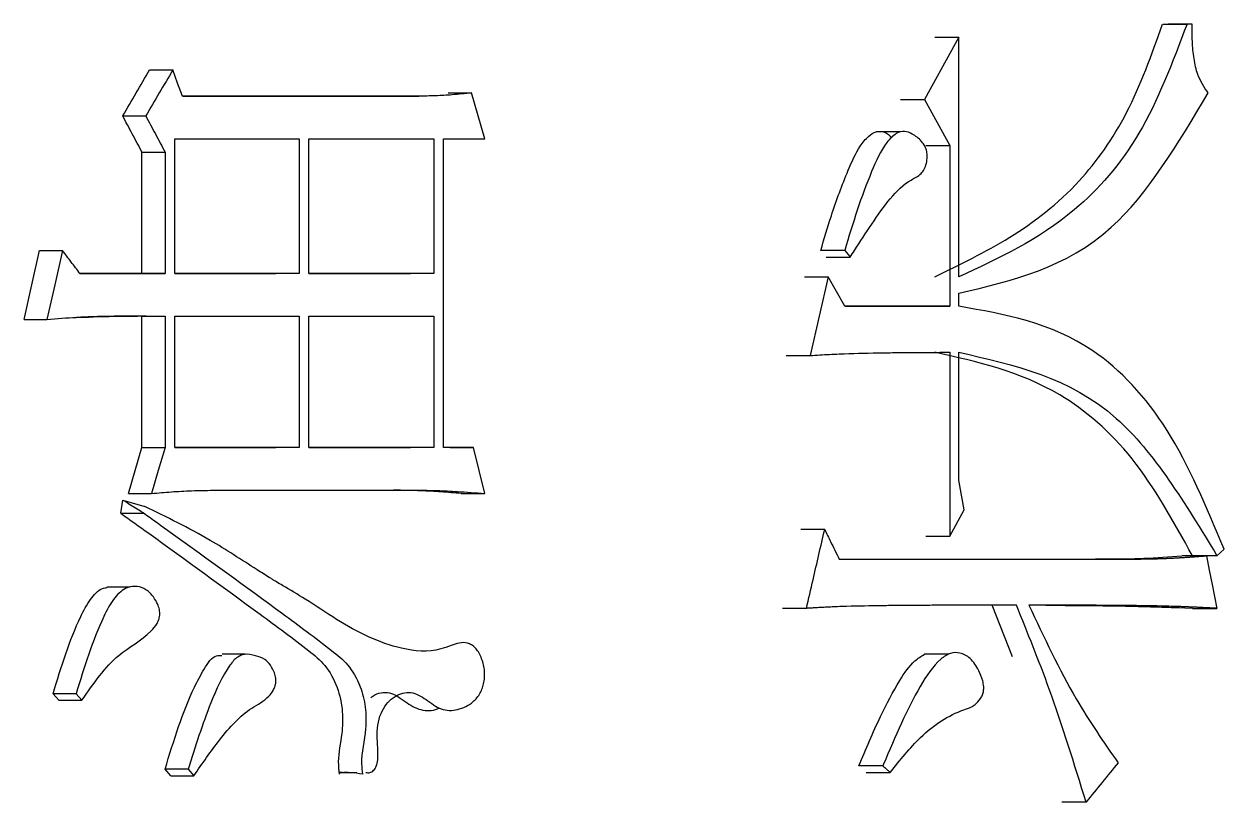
# Model space of a CAD drawing. Header units: millimetres. Extents: x 2404 to 4548, y 1024 to 2541.
# Drawn here: x 3328.393 to 3332.347, y 1248.245 to 1250.808 of the extents above; entities that cross this region are included whole.
import ezdxf

# ---------------------------------------------------------------- set-up
doc = ezdxf.new("R2010")
doc.units = ezdxf.units.MM

msp = doc.modelspace()

# ---------------------------------------------------------------- linework, layer by layer
at = {"color": 7, "linetype": 'Continuous', "lineweight": 25}
for p, q in [((3332.2425, 1250.8084), (3332.1625, 1250.8084)), ((3332.2425, 1250.8084), (3332.2251, 1250.8084)), ((3331.4731, 1250.7651), (3331.3601, 1250.5596)), ((3331.394, 1250.7651), (3331.4731, 1250.7651)), ((3331.4731, 1249.9755), (3331.4731, 1250.7651)), ((3328.8066, 1250.6569), (3328.8828, 1250.6569)), ((3329.6936, 1250.5704), (3328.9145, 1250.5704)), ((3328.9145, 1250.5704), (3329.6164, 1250.5704)), ((3329.6166, 1250.5704), (3329.6936, 1250.5704)), ((3329.7902, 1250.5812), (3329.8675, 1250.5812)), ((3331.2812, 1250.5596), (3331.3601, 1250.5596)), ((3331.3601, 1250.5596), (3331.4434, 1250.4082)), ((3328.7178, 1250.5055), (3328.7938, 1250.5055)), ((3331.2796, 1250.4528), (3331.2002, 1250.4528)), ((3328.8891, 1249.9863), (3328.8891, 1250.4298)), ((3328.8891, 1250.4298), (3329.2996, 1250.4298)), ((3329.2996, 1250.4298), (3329.2996, 1249.9863)), ((3329.331, 1249.9863), (3329.331, 1250.4298)), ((3329.331, 1250.4298), (3329.7434, 1250.4298)), ((3329.7434, 1250.4298), (3329.7434, 1249.9863)), ((3329.7744, 1249.4129), (3329.7745, 1250.4298)), ((3329.7745, 1250.4298), (3329.9109, 1250.4298)), ((3331.3644, 1250.4082), (3331.4434, 1250.4082)), ((3331.4434, 1250.4082), (3331.4434, 1249.8781)), ((3328.7812, 1250.3865), (3328.8574, 1250.3865)), ((3328.7812, 1249.9863), (3328.7812, 1250.3865)), ((3328.8574, 1250.3865), (3328.8574, 1249.9863)), ((3328.4438, 1250.062), (3328.5194, 1250.062)), ((3331.097, 1250.062), (3331.018, 1250.062)), ((3331.0359, 1250.0404), (3331.115, 1250.0404)), ((3328.8574, 1249.9863), (3328.577, 1249.9863)), ((3328.577, 1249.9863), (3328.7812, 1249.9863)), ((3328.7812, 1249.9863), (3328.8574, 1249.9863)), ((3329.2996, 1249.9863), (3328.8891, 1249.9863)), ((3328.8891, 1249.9863), (3329.2229, 1249.9863)), ((3329.2996, 1249.9863), (3329.223, 1249.9863)), ((3329.7434, 1249.9863), (3329.331, 1249.9863)), ((3329.331, 1249.9863), (3329.6661, 1249.9863)), ((3329.7434, 1249.9863), (3329.6663, 1249.9863)), ((3330.9644, 1249.9755), (3331.043, 1249.9755)), ((3331.043, 1249.9755), (3330.9829, 1249.7158)), ((3331.0971, 1249.8781), (3331.043, 1249.9755)), ((3331.4731, 1249.8781), (3331.4731, 1249.9214)), ((3328.7812, 1249.8456), (3328.8574, 1249.8456)), ((3328.7812, 1249.4129), (3328.7812, 1249.8456)), ((3328.8574, 1249.8456), (3328.8574, 1249.4129)), ((3328.8891, 1249.4129), (3328.8891, 1249.8456)), ((3328.8891, 1249.8456), (3329.2996, 1249.8456)), ((3329.2996, 1249.8456), (3329.2996, 1249.4129)), ((3329.331, 1249.4129), (3329.331, 1249.8456)), ((3329.331, 1249.8456), (3329.7434, 1249.8456)), ((3329.7434, 1249.8456), (3329.7434, 1249.4129)), ((3331.4434, 1249.8781), (3331.0971, 1249.8781)), ((3331.0971, 1249.8781), (3331.364, 1249.8781)), ((3331.3644, 1249.8781), (3331.4434, 1249.8781)), ((3328.3926, 1249.8348), (3328.4682, 1249.8348)), ((3331.4434, 1249.7267), (3331.4434, 1249.1209)), ((3331.4731, 1249.3048), (3331.4731, 1249.7267)), ((3330.9043, 1249.7158), (3330.9829, 1249.7158)), ((3328.7812, 1249.4129), (3328.8574, 1249.4129)), ((3329.2996, 1249.4129), (3328.8891, 1249.4129)), ((3328.8891, 1249.4129), (3329.2229, 1249.4129)), ((3329.2996, 1249.4129), (3329.223, 1249.4129)), ((3329.7434, 1249.4129), (3329.331, 1249.4129)), ((3329.331, 1249.4129), (3329.6661, 1249.4129)), ((3329.7434, 1249.4129), (3329.6662, 1249.4129)), ((3329.8737, 1249.4129), (3329.7744, 1249.4129)), ((3329.7964, 1249.4129), (3329.8737, 1249.4129)), ((3331.4909, 1249.2074), (3331.4731, 1249.3048)), ((3328.7368, 1249.2615), (3328.8129, 1249.2615)), ((3329.0285, 1249.2723), (3329.6874, 1249.2723)), ((3329.6103, 1249.2723), (3329.6874, 1249.2723)), ((3329.8336, 1249.2615), (3329.9109, 1249.2615)), ((3328.7114, 1249.1966), (3328.7178, 1249.2399)), ((3328.7178, 1249.2399), (3328.7906, 1249.2182)), ((3331.4434, 1249.1209), (3331.4909, 1249.2074)), ((3331.031, 1249.1425), (3330.9524, 1249.1425)), ((3331.3644, 1249.1209), (3331.4434, 1249.1209)), ((3332.2889, 1249.056), (3332.2088, 1249.056)), ((3332.3237, 1249.056), (3332.2436, 1249.056)), ((3332.3237, 1249.056), (3332.3469, 1249.0776)), ((3331.079, 1249.0452), (3332.0036, 1249.0452)), ((3331.079, 1249.0452), (3331.9234, 1249.0452)), ((3332.0036, 1249.0452), (3331.9238, 1249.0452)), ((3328.741, 1248.9531), (3328.665, 1248.9531)), ((3331.6494, 1248.7235), (3331.5829, 1248.8937)), ((3331.7656, 1248.8932), (3331.7041, 1248.8934)), ((3330.9708, 1248.8829), (3330.8923, 1248.8829)), ((3332.2431, 1248.8829), (3332.1685, 1248.8857)), ((3332.2436, 1248.8829), (3332.3237, 1248.8829)), ((3329.1226, 1248.7314), (3329.0457, 1248.7314)), ((3331.4395, 1248.732), (3331.3599, 1248.732)), ((3328.5076, 1248.58), (3328.4885, 1248.6016)), ((3328.5076, 1248.58), (3328.5834, 1248.58)), ((3328.5642, 1248.6016), (3328.5834, 1248.58)), ((3328.8763, 1248.3312), (3328.8573, 1248.3528)), ((3328.9335, 1248.3528), (3328.9525, 1248.3312)), ((3331.1676, 1248.342), (3331.2468, 1248.342)), ((3328.8763, 1248.3312), (3328.9525, 1248.3312)), ((3331.8924, 1248.2448), (3331.8127, 1248.2448))]:
    msp.add_line(p, q, dxfattribs=at)
at = {"color": 7, "linetype": 'Continuous', "lineweight": 25, "flags": 128}
for points in [[(3332.1451, 1250.8084), (3332.1769, 1250.8084), (3332.2251, 1250.8084)], [(3328.9145, 1250.5704), (3328.8986, 1250.6137), (3328.8828, 1250.6569)], [(3329.9109, 1250.4298), (3329.8892, 1250.5055), (3329.8675, 1250.5812)], [(3328.3926, 1249.8348), (3328.4182, 1249.9484), (3328.4438, 1250.062)], [(3328.5194, 1250.062), (3328.4938, 1249.9484), (3328.4682, 1249.8348)], [(3331.097, 1250.062), (3331.1016, 1250.0565), (3331.1083, 1250.0485), (3331.115, 1250.0404)], [(3328.7368, 1249.2615), (3328.759, 1249.3372), (3328.7812, 1249.4129)], [(3328.8574, 1249.4129), (3328.8351, 1249.3372), (3328.8129, 1249.2615)], [(3329.9109, 1249.2615), (3329.8923, 1249.3372), (3329.8737, 1249.4129)], [(3328.7114, 1249.1966), (3328.7456, 1249.1966), (3328.7665, 1249.1966), (3328.7874, 1249.1966)], [(3332.2889, 1249.056), (3332.2985, 1249.0087), (3332.308, 1248.9613), (3332.3237, 1248.8829)], [(3328.5642, 1248.6016), (3328.5361, 1248.6016), (3328.5123, 1248.6016), (3328.4885, 1248.6016)], [(3328.9335, 1248.3528), (3328.9057, 1248.3528), (3328.8815, 1248.3528), (3328.8573, 1248.3528)]]:
    msp.add_lwpolyline(points, dxfattribs=at)
at = {"color": 7, "linetype": 'Continuous', "lineweight": 25}
for points, knots in [([(3331.3936, 1249.9755), (3331.5605, 1250.0561), (3331.7949, 1250.1693), (3332.0362, 1250.5068), (3332.1082, 1250.707), (3332.1446, 1250.8084)], [0, 0, 0, 0, 0.549349, 0.771863, 1, 1, 1, 1]), ([(3332.2251, 1250.8084), (3332.177, 1250.6814), (3332.082, 1250.4311), (3331.819, 1250.1347), (3331.6037, 1250.0356), (3331.4731, 1249.9755)], [0, 0, 0, 0, 0.288413, 0.568681, 1, 1, 1, 1]), ([(3332.2948, 1250.5812), (3332.282, 1250.5999), (3332.2607, 1250.6312), (3332.247, 1250.6945), (3332.2415, 1250.7509), (3332.2422, 1250.7892), (3332.2425, 1250.8084)], [0, 0, 0, 0, 0.328875, 0.550213, 0.774687, 1, 1, 1, 1]), ([(3328.7178, 1250.5055), (3328.7326, 1250.5307), (3328.7622, 1250.5812), (3328.7918, 1250.6317), (3328.8066, 1250.6569)], [0, 0, 0, 0, 0.499999, 1, 1, 1, 1]), ([(3328.8828, 1250.6569), (3328.8679, 1250.6317), (3328.8383, 1250.5812), (3328.8086, 1250.5307), (3328.7938, 1250.5055)], [0, 0, 0, 0, 0.499999, 1, 1, 1, 1]), ([(3329.8675, 1250.5812), (3329.8462, 1250.5789), (3329.8067, 1250.5746), (3329.7487, 1250.5716), (3329.712, 1250.5708), (3329.6936, 1250.5704)], [0, 0, 0, 0, 0.368696, 0.68428, 1, 1, 1, 1]), ([(3331.4731, 1249.9214), (3331.6505, 1249.9631), (3331.9709, 1250.0386), (3332.1948, 1250.4137), (3332.2948, 1250.5812)], [0, 0, 0, 0, 0.55346, 1, 1, 1, 1]), ([(3328.7812, 1250.3865), (3328.7707, 1250.4063), (3328.7495, 1250.446), (3328.7284, 1250.4857), (3328.7178, 1250.5055)], [0, 0, 0, 0, 0.5, 1, 1, 1, 1]), ([(3328.7938, 1250.5055), (3328.8044, 1250.4857), (3328.8256, 1250.446), (3328.8468, 1250.4063), (3328.8574, 1250.3865)], [0, 0, 0, 0, 0.5, 1, 1, 1, 1]), ([(3331.018, 1250.062), (3331.0294, 1250.1003), (3331.0564, 1250.1913), (3331.099, 1250.3072), (3331.1397, 1250.3976), (3331.1729, 1250.4382), (3331.2005, 1250.4561), (3331.2287, 1250.4547), (3331.2451, 1250.4411), (3331.2534, 1250.4342)], [0, 0, 0, 0, 0.214509, 0.509856, 0.682333, 0.775387, 0.849127, 0.923756, 1, 1, 1, 1]), ([(3331.115, 1250.0405), (3331.1197, 1250.0478), (3331.1431, 1250.0848), (3331.2054, 1250.1778), (3331.2755, 1250.2791), (3331.3431, 1250.3076), (3331.3597, 1250.3292), (3331.3668, 1250.349), (3331.3695, 1250.3696), (3331.3678, 1250.3887), (3331.3617, 1250.4066), (3331.3461, 1250.4284), (3331.3225, 1250.4455), (3331.2938, 1250.4579), (3331.2635, 1250.4484), (3331.223, 1250.4075), (3331.1819, 1250.3165), (3331.1371, 1250.1962), (3331.1104, 1250.1069), (3331.097, 1250.062)], [0, 0, 0, 0, 0.025946, 0.129765, 0.338783, 0.385933, 0.404152, 0.422428, 0.440778, 0.454644, 0.468541, 0.48998, 0.535407, 0.570955, 0.607001, 0.655235, 0.757864, 0.878395, 1, 1, 1, 1]), ([(3328.577, 1249.9863), (3328.5674, 1249.9989), (3328.5482, 1250.0241), (3328.529, 1250.0494), (3328.5194, 1250.062)], [0, 0, 0, 0, 0.5000004, 1, 1, 1, 1]), ([(3328.4682, 1249.8348), (3328.5007, 1249.8376), (3328.5373, 1249.8406), (3328.5759, 1249.8427), (3328.5861, 1249.8433), (3328.5963, 1249.8437), (3328.6084, 1249.8442), (3328.6206, 1249.8447), (3328.6328, 1249.8451), (3328.645, 1249.8454), (3328.6572, 1249.8457), (3328.6693, 1249.8459), (3328.6815, 1249.8461), (3328.6937, 1249.8463), (3328.7058, 1249.8464), (3328.718, 1249.8464), (3328.7302, 1249.8465), (3328.7423, 1249.8465), (3328.7545, 1249.8465), (3328.7666, 1249.8464), (3328.7767, 1249.8464), (3328.7848, 1249.8463), (3328.7909, 1249.8463), (3328.7969, 1249.8462), (3328.803, 1249.8462), (3328.8091, 1249.8461), (3328.8151, 1249.8461), (3328.8212, 1249.846), (3328.8273, 1249.846), (3328.8333, 1249.8459), (3328.8394, 1249.8458), (3328.8474, 1249.8457), (3328.8534, 1249.8457), (3328.8574, 1249.8456)], [0, 0, 0, 0, 0.250151, 0.281419, 0.297053, 0.328322, 0.35959, 0.390858, 0.422126, 0.453395, 0.484663, 0.515931, 0.5472, 0.578468, 0.609736, 0.641004, 0.672273, 0.703541, 0.734809, 0.766077, 0.797346, 0.81298, 0.828614, 0.844248, 0.859882, 0.875516, 0.891151, 0.906785, 0.922419, 0.938053, 0.953687, 0.969321, 1, 1, 1, 1]), ([(3328.5541, 1249.8415), (3328.5551, 1249.8415), (3328.5649, 1249.8411), (3328.659, 1249.8454), (3328.7218, 1249.8456), (3328.7564, 1249.8457), (3328.7665, 1249.8457), (3328.7663, 1249.8457), (3328.7662, 1249.8457)], [0, 0, 0, 0, 0.055768, 0.55582, 0.7982, 0.940395, 0.975861, 1, 1, 1, 1]), ([(3332.3469, 1249.0776), (3332.2895, 1249.2157), (3332.1766, 1249.4876), (3331.8753, 1249.808), (3331.6248, 1249.8517), (3331.4731, 1249.8781)], [0, 0, 0, 0, 0.289357, 0.569882, 1, 1, 1, 1]), ([(3330.9829, 1249.7158), (3331.0042, 1249.7173), (3331.0362, 1249.7196), (3331.1109, 1249.7225), (3331.1854, 1249.7246), (3331.2517, 1249.7254), (3331.2769, 1249.7257), (3331.2835, 1249.7257), (3331.2901, 1249.7258), (3331.2981, 1249.7259), (3331.306, 1249.7259), (3331.3126, 1249.726), (3331.3193, 1249.7261), (3331.3259, 1249.7261), (3331.3338, 1249.7262), (3331.3418, 1249.7262), (3331.3497, 1249.7263), (3331.3563, 1249.7263), (3331.3629, 1249.7263), (3331.3695, 1249.7264), (3331.3775, 1249.7264), (3331.3841, 1249.7264), (3331.3894, 1249.7265), (3331.3933, 1249.7265), (3331.3973, 1249.7265), (3331.4012, 1249.7265), (3331.4052, 1249.7265), (3331.4092, 1249.7265), (3331.4131, 1249.7266), (3331.4171, 1249.7266), (3331.421, 1249.7266), (3331.425, 1249.7266), (3331.4283, 1249.7266), (3331.4316, 1249.7266), (3331.4364, 1249.7266), (3331.4406, 1249.7267), (3331.4434, 1249.7267)], [0, 0, 0, 0, 0.1383433, 0.207516, 0.4842053, 0.6225493, 0.6398422, 0.6484887, 0.6657816, 0.6830745, 0.7003674, 0.7176603, 0.7263067, 0.7435996, 0.7608926, 0.7781855, 0.7954784, 0.8127713, 0.8214177, 0.8387106, 0.8560035, 0.8732965, 0.8819429, 0.8905894, 0.8992358, 0.9078823, 0.9165287, 0.9251752, 0.9338216, 0.9424681, 0.9511145, 0.959761, 0.9684074, 0.9727307, 0.9813771, 1, 1, 1, 1]), ([(3332.2431, 1249.056), (3332.1804, 1249.1694), (3332.0564, 1249.3935), (3331.7647, 1249.644), (3331.5338, 1249.6954), (3331.3936, 1249.7267)], [0, 0, 0, 0, 0.287054, 0.56721, 1, 1, 1, 1]), ([(3331.4731, 1249.7267), (3331.656, 1249.6856), (3331.9867, 1249.6113), (3332.2196, 1249.2276), (3332.3237, 1249.056)], [0, 0, 0, 0, 0.552698, 1, 1, 1, 1]), ([(3328.8129, 1249.2615), (3328.8347, 1249.2634), (3328.8785, 1249.2673), (3328.9504, 1249.271), (3329.0003, 1249.2719), (3329.0285, 1249.2723)], [0, 0, 0, 0, 0.303893, 0.607799, 1, 1, 1, 1]), ([(3329.8334, 1249.2615), (3329.8113, 1249.2632), (3329.7671, 1249.2666), (3329.6927, 1249.2711), (3329.6404, 1249.2719), (3329.6102, 1249.2723)], [0, 0, 0, 0, 0.29793, 0.595868, 1, 1, 1, 1]), ([(3329.6874, 1249.2723), (3329.7096, 1249.272), (3329.7541, 1249.2714), (3329.8286, 1249.2679), (3329.8808, 1249.2638), (3329.9109, 1249.2615)], [0, 0, 0, 0, 0.297543, 0.595099, 1, 1, 1, 1]), ([(3328.7933, 1249.1923), (3328.7786, 1249.2015), (3328.7567, 1249.2152), (3328.7327, 1249.2303), (3328.7222, 1249.237), (3328.7189, 1249.2391), (3328.7178, 1249.2399)], [0, 0, 0, 0, 0.582257, 0.869629, 0.954439, 1, 1, 1, 1]), ([(3329.519, 1248.3421), (3329.5234, 1248.3415), (3329.5322, 1248.3403), (3329.5427, 1248.347), (3329.5497, 1248.3551), (3329.5552, 1248.3662), (3329.5599, 1248.3902), (3329.5584, 1248.4207), (3329.5569, 1248.4483), (3329.5557, 1248.4761), (3329.559, 1248.5088), (3329.5715, 1248.5455), (3329.5909, 1248.5745), (3329.6145, 1248.5939), (3329.6405, 1248.605), (3329.6761, 1248.608), (3329.7183, 1248.5834), (3329.7664, 1248.5451), (3329.822, 1248.5456), (3329.8665, 1248.5664), (3329.8931, 1248.5966), (3329.9038, 1248.6202), (3329.9088, 1248.6394), (3329.911, 1248.66), (3329.9101, 1248.6813), (3329.906, 1248.7024), (3329.8991, 1248.722), (3329.8904, 1248.7394), (3329.8798, 1248.7532), (3329.8675, 1248.763), (3329.8409, 1248.7745), (3329.8059, 1248.7632), (3329.7356, 1248.7362), (3329.6043, 1248.7486), (3329.4562, 1248.8208), (3329.3298, 1248.9085), (3329.2628, 1248.947), (3329.229, 1248.9674), (3329.219, 1248.9734), (3329.2157, 1248.9754), (3329.2133, 1248.9769), (3329.2084, 1248.98), (3329.1906, 1248.9912), (3329.1224, 1249.0338), (3328.9888, 1249.1225), (3328.863, 1249.1833), (3328.7906, 1249.2182)], [0, 0, 0, 0, 0.00737, 0.015009, 0.018555, 0.022128, 0.030111, 0.045178, 0.055064, 0.060343, 0.075509, 0.090437, 0.104896, 0.120548, 0.135595, 0.150698, 0.180779, 0.211233, 0.242231, 0.273349, 0.290015, 0.297441, 0.304692, 0.312416, 0.319982, 0.327794, 0.336224, 0.34425, 0.351944, 0.359644, 0.367692, 0.398957, 0.418859, 0.492604, 0.619034, 0.682459, 0.727701, 0.740175, 0.743874, 0.745883, 0.74615, 0.748384, 0.7547, 0.77878, 0.872725, 1, 1, 1, 1]), ([(3328.7114, 1249.1966), (3328.7422, 1249.1745), (3328.896, 1249.0639), (3329.1033, 1248.9134), (3329.2965, 1248.7713), (3329.386, 1248.6987), (3329.4264, 1248.6286), (3329.4445, 1248.5468), (3329.4413, 1248.4621), (3329.4253, 1248.3953), (3329.4295, 1248.3501), (3329.4308, 1248.3365)], [0, 0, 0, 0, 0.101474, 0.507349, 0.687605, 0.74902, 0.811274, 0.865807, 0.912165, 0.973682, 1, 1, 1, 1]), ([(3328.7848, 1249.1984), (3328.8156, 1249.1763), (3328.9695, 1249.0659), (3329.1775, 1248.9161), (3329.3707, 1248.7725), (3329.4611, 1248.7008), (3329.5005, 1248.6344), (3329.5196, 1248.5584), (3329.521, 1248.4701), (3329.5012, 1248.3982), (3329.5065, 1248.348), (3329.5077, 1248.3365)], [0, 0, 0, 0, 0.101091, 0.505417, 0.686144, 0.747623, 0.809949, 0.856214, 0.902538, 0.977672, 1, 1, 1, 1]), ([(3330.9708, 1248.8829), (3330.9781, 1248.9144), (3330.9918, 1248.9734), (3331.0119, 1249.06), (3331.0246, 1249.115), (3331.031, 1249.1425)], [0, 0, 0, 0, 0.364009, 0.682004, 1, 1, 1, 1]), ([(3331.031, 1249.1425), (3331.0375, 1249.1294), (3331.0487, 1249.1066), (3331.0647, 1249.0742), (3331.0743, 1249.0548), (3331.079, 1249.0452)], [0, 0, 0, 0, 0.404151, 0.702075, 1, 1, 1, 1]), ([(3331.9234, 1249.0452), (3331.9499, 1249.0452), (3332.003, 1249.0453), (3332.0981, 1249.0479), (3332.1664, 1249.0529), (3332.2084, 1249.056)], [0, 0, 0, 0, 0.2784325, 0.5568755, 1, 1, 1, 1]), ([(3332.0036, 1249.0452), (3332.0301, 1249.0452), (3332.0633, 1249.0453), (3332.0998, 1249.0459), (3332.1113, 1249.0462), (3332.118, 1249.0463), (3332.1229, 1249.0464), (3332.1279, 1249.0466), (3332.132, 1249.0467), (3332.1362, 1249.0468), (3332.1403, 1249.047), (3332.1453, 1249.0472), (3332.1502, 1249.0474), (3332.1544, 1249.0475), (3332.1585, 1249.0477), (3332.1626, 1249.0479), (3332.1676, 1249.0481), (3332.1725, 1249.0484), (3332.1775, 1249.0486), (3332.1816, 1249.0488), (3332.1857, 1249.0491), (3332.1899, 1249.0493), (3332.1948, 1249.0496), (3332.1989, 1249.0498), (3332.2031, 1249.0501), (3332.2072, 1249.0503), (3332.2121, 1249.0506), (3332.2171, 1249.0509), (3332.2212, 1249.0512), (3332.2253, 1249.0515), (3332.2295, 1249.0518), (3332.2344, 1249.0521), (3332.2393, 1249.0524), (3332.2435, 1249.0527), (3332.2476, 1249.053), (3332.2517, 1249.0533), (3332.2566, 1249.0536), (3332.2616, 1249.054), (3332.2657, 1249.0543), (3332.2698, 1249.0546), (3332.2739, 1249.0549), (3332.2789, 1249.0553), (3332.2839, 1249.0556), (3332.2873, 1249.0559), (3332.2889, 1249.056)], [0, 0, 0, 0, 0.2780678, 0.3475847, 0.3823431, 0.3997222, 0.4171014, 0.4344806, 0.4518598, 0.4605494, 0.4779286, 0.4953078, 0.512687, 0.5300662, 0.5387558, 0.556135, 0.5735142, 0.5908934, 0.6082725, 0.6256517, 0.6343413, 0.6517205, 0.6690997, 0.6864789, 0.6951685, 0.7125477, 0.7299269, 0.7473061, 0.7646853, 0.7733748, 0.790754, 0.8081332, 0.8255124, 0.8428916, 0.8515812, 0.8689604, 0.8863396, 0.9037188, 0.921098, 0.9297875, 0.9471667, 0.9645459, 0.9822729, 1, 1, 1, 1]), ([(3328.4885, 1248.6016), (3328.5154, 1248.6901), (3328.5493, 1248.8012), (3328.6091, 1248.9129), (3328.6407, 1248.9474), (3328.6613, 1248.9508), (3328.6665, 1248.9516)], [0, 0, 0, 0, 0.631825, 0.793272, 0.948374, 1, 1, 1, 1]), ([(3328.5834, 1248.58), (3328.6216, 1248.6351), (3328.6894, 1248.7325), (3328.7863, 1248.7791), (3328.8288, 1248.8269), (3328.8379, 1248.8473), (3328.8411, 1248.8653), (3328.838, 1248.8845), (3328.8292, 1248.9059), (3328.813, 1248.9302), (3328.7881, 1248.9511), (3328.7574, 1248.9572), (3328.7214, 1248.9497), (3328.6849, 1248.9137), (3328.6252, 1248.8002), (3328.5912, 1248.6897), (3328.5642, 1248.6016)], [0, 0, 0, 0, 0.207529, 0.367373, 0.400836, 0.41667, 0.431354, 0.448141, 0.466694, 0.497248, 0.538464, 0.578549, 0.619959, 0.682144, 0.746848, 1, 1, 1, 1]), ([(3331.6626, 1248.8937), (3331.6248, 1248.8937), (3331.5822, 1248.8936), (3331.5371, 1248.8935), (3331.5253, 1248.8934), (3331.5158, 1248.8934), (3331.5039, 1248.8934), (3331.492, 1248.8933), (3331.473, 1248.8933), (3331.454, 1248.8932), (3331.4302, 1248.8931), (3331.4111, 1248.893), (3331.3873, 1248.8929), (3331.3683, 1248.8928), (3331.3349, 1248.8926), (3331.3015, 1248.8923), (3331.2537, 1248.892), (3331.1859, 1248.8911), (3331.1179, 1248.89), (3331.064, 1248.8879), (3331.0444, 1248.8869), (3331.0297, 1248.8862), (3331.0174, 1248.8855), (3331.0076, 1248.885), (3330.9978, 1248.8845), (3330.9856, 1248.8838), (3330.9757, 1248.8832), (3330.9708, 1248.8829)], [0, 0, 0, 0, 0.165615, 0.186317, 0.196668, 0.21737, 0.227722, 0.248424, 0.269126, 0.31053, 0.331232, 0.372636, 0.393338, 0.434742, 0.455444, 0.538253, 0.579657, 0.662465, 0.831215, 0.873409, 0.894506, 0.915603, 0.9367, 0.947248, 0.957797, 0.978898, 1, 1, 1, 1]), ([(3331.8924, 1248.2448), (3331.8536, 1248.3702), (3331.7845, 1248.5938), (3331.6998, 1248.8022), (3331.6626, 1248.8937)], [0, 0, 0, 0, 0.561153, 1, 1, 1, 1]), ([(3332.3237, 1248.8829), (3332.3193, 1248.8832), (3332.3105, 1248.8836), (3332.2995, 1248.8842), (3332.2885, 1248.8848), (3332.2797, 1248.8852), (3332.2687, 1248.8858), (3332.2599, 1248.8862), (3332.2489, 1248.8867), (3332.2401, 1248.8871), (3332.2291, 1248.8876), (3332.2203, 1248.888), (3332.2114, 1248.8883), (3332.2026, 1248.8886), (3332.1872, 1248.8891), (3332.1386, 1248.8904), (3332.0855, 1248.8917), (3332.0057, 1248.8923), (3331.9568, 1248.8927), (3331.9123, 1248.893), (3331.9012, 1248.893), (3331.8923, 1248.8931), (3331.8834, 1248.8931), (3331.8745, 1248.8932), (3331.8633, 1248.8932), (3331.8544, 1248.8933), (3331.8433, 1248.8933), (3331.8343, 1248.8933), (3331.8232, 1248.8934), (3331.8143, 1248.8934), (3331.8031, 1248.8934), (3331.7942, 1248.8935), (3331.7852, 1248.8935), (3331.7763, 1248.8935), (3331.7674, 1248.8936), (3331.7595, 1248.8936), (3331.7539, 1248.8936), (3331.7495, 1248.8936), (3331.7439, 1248.8936), (3331.7394, 1248.8936), (3331.7349, 1248.8937), (3331.7305, 1248.8937), (3331.726, 1248.8937), (3331.7204, 1248.8937), (3331.7159, 1248.8937), (3331.7101, 1248.8937), (3331.7065, 1248.8937), (3331.704, 1248.8937)], [0, 0, 0, 0, 0.021479, 0.042959, 0.053699, 0.075178, 0.085918, 0.107397, 0.118137, 0.139616, 0.150356, 0.171836, 0.182575, 0.193315, 0.214795, 0.257754, 0.42959, 0.472549, 0.644384, 0.665864, 0.687343, 0.698083, 0.708823, 0.730302, 0.741042, 0.762521, 0.773261, 0.79474, 0.80548, 0.82696, 0.837699, 0.859179, 0.869918, 0.880658, 0.902138, 0.912877, 0.918247, 0.928987, 0.934357, 0.945097, 0.950466, 0.955836, 0.966576, 0.971946, 0.982686, 0.988055, 1, 1, 1, 1]), ([(3331.704, 1248.8937), (3331.7538, 1248.7872), (3331.8422, 1248.5984), (3331.9504, 1248.4425), (3331.9977, 1248.3744)], [0, 0, 0, 0, 0.563978, 1, 1, 1, 1]), ([(3331.7603, 1248.8933), (3331.8449, 1248.8927), (3331.9695, 1248.8919), (3332.1035, 1248.8885), (3332.1678, 1248.8864), (3332.1933, 1248.8855), (3332.1993, 1248.8853), (3332.1998, 1248.8853), (3332.1998, 1248.8853), (3332.1998, 1248.8853)], [0, 0, 0, 0, 0.536997, 0.791256, 0.944497, 0.993019, 0.997393, 0.999213, 1, 1, 1, 1]), ([(3331.2468, 1248.342), (3331.2793, 1248.3827), (3331.3525, 1248.4742), (3331.4475, 1248.5366), (3331.5106, 1248.555), (3331.5294, 1248.5678), (3331.5423, 1248.5807), (3331.5512, 1248.5972), (3331.555, 1248.6107), (3331.5554, 1248.627), (3331.5509, 1248.6508), (3331.5369, 1248.6843), (3331.5122, 1248.7205), (3331.4782, 1248.7382), (3331.4441, 1248.7372), (3331.3963, 1248.7062), (3331.3421, 1248.6236), (3331.2818, 1248.5039), (3331.2435, 1248.4128), (3331.2236, 1248.3655), (3331.2228, 1248.3637)], [0, 0, 0, 0, 0.1480931, 0.3328619, 0.3646978, 0.380614, 0.4069728, 0.4189651, 0.429085, 0.4392395, 0.4542826, 0.4830923, 0.5286093, 0.5720408, 0.6096716, 0.6511146, 0.7557311, 0.8730506, 0.9951641, 1, 1, 1, 1]), ([(3328.8573, 1248.3528), (3328.8862, 1248.4475), (3328.9223, 1248.5663), (3328.985, 1248.682), (3329.0161, 1248.7299), (3329.039, 1248.7277), (3329.045, 1248.7271)], [0, 0, 0, 0, 0.628291, 0.787843, 0.943892, 1, 1, 1, 1]), ([(3328.9525, 1248.3312), (3328.9803, 1248.3716), (3329.0384, 1248.4564), (3329.1215, 1248.5482), (3329.1883, 1248.5787), (3329.2123, 1248.6088), (3329.2199, 1248.6247), (3329.223, 1248.639), (3329.2223, 1248.6545), (3329.2169, 1248.6747), (3329.205, 1248.6968), (3329.184, 1248.7189), (3329.154, 1248.7274), (3329.1236, 1248.7345), (3329.0935, 1248.7237), (3329.0519, 1248.6729), (3328.9953, 1248.5482), (3328.9569, 1248.4269), (3328.9335, 1248.3528)], [0, 0, 0, 0, 0.145124, 0.304252, 0.383323, 0.40611, 0.420719, 0.431527, 0.442364, 0.458238, 0.484495, 0.512276, 0.553409, 0.599258, 0.628708, 0.668116, 0.797317, 1, 1, 1, 1]), ([(3331.1437, 1248.3637), (3331.1668, 1248.4189), (3331.2083, 1248.5175), (3331.2693, 1248.6338), (3331.3182, 1248.7063), (3331.3488, 1248.7249), (3331.3597, 1248.7315)], [0, 0, 0, 0, 0.386582, 0.691179, 0.890462, 1, 1, 1, 1]), ([(3329.5353, 1248.5894), (3329.5396, 1248.5926), (3329.5525, 1248.6019), (3329.5759, 1248.6071), (3329.613, 1248.6038), (3329.6542, 1248.5695), (3329.7063, 1248.5421), (3329.7444, 1248.5456), (3329.7616, 1248.5552), (3329.7616, 1248.5552)], [0, 0, 0, 0, 0.0611875, 0.1807988, 0.2971969, 0.5319522, 0.7661169, 0.9995646, 1, 1, 1, 1]), ([(3329.4421, 1248.342), (3329.4396, 1248.342), (3329.4357, 1248.342), (3329.4318, 1248.342), (3329.4307, 1248.342), (3329.4305, 1248.342), (3329.4305, 1248.342), (3329.4336, 1248.342), (3329.451, 1248.342), (3329.4676, 1248.342), (3329.4823, 1248.342), (3329.4889, 1248.342)], [0, 0, 0, 0, 0.13378, 0.2044, 0.212318, 0.214881, 0.216602, 0.217222, 0.490673, 0.769444, 1, 1, 1, 1]), ([(3329.5077, 1248.3365), (3329.4946, 1248.3385), (3329.4716, 1248.342), (3329.4465, 1248.3423), (3329.4341, 1248.3403), (3329.4312, 1248.3385), (3329.4308, 1248.3375), (3329.4307, 1248.3369), (3329.4307, 1248.3367), (3329.4308, 1248.3365)], [0, 0, 0, 0, 0.493604, 0.861876, 0.955662, 0.982084, 0.991539, 0.995796, 1, 1, 1, 1]), ([(3331.2228, 1248.3637), (3331.2162, 1248.3637), (3331.203, 1248.3637), (3331.1832, 1248.3637), (3331.1636, 1248.3637), (3331.1505, 1248.3637), (3331.144, 1248.3637)], [0, 0, 0, 0, 0.251199, 0.502399, 0.753599, 1, 1, 1, 1]), ([(3331.2228, 1248.3637), (3331.2249, 1248.3618), (3331.2299, 1248.3573), (3331.2379, 1248.3501), (3331.2438, 1248.3447), (3331.2468, 1248.342)], [0, 0, 0, 0, 0.256452, 0.628226, 1, 1, 1, 1]), ([(3331.9977, 1248.3744), (3331.9801, 1248.3528), (3331.9451, 1248.3096), (3331.9099, 1248.2664), (3331.8924, 1248.2448)], [0, 0, 0, 0, 0.5, 1, 1, 1, 1])]:
    msp.add_open_spline(points, degree=3, knots=knots, dxfattribs=at)

doc.saveas('drawing.dxf')
